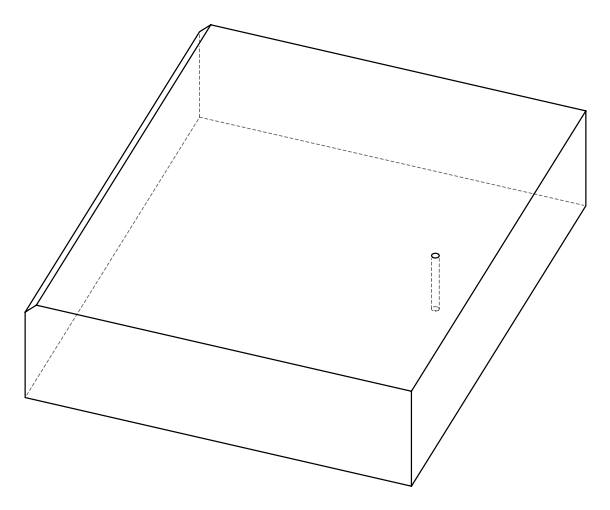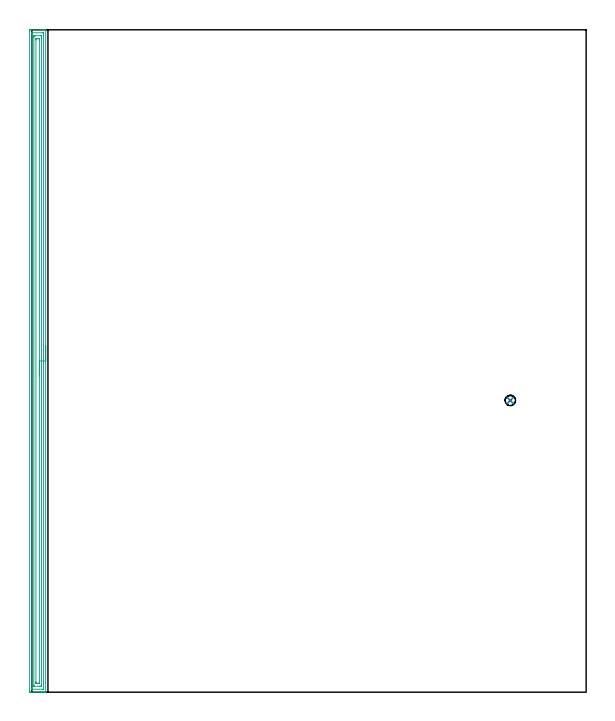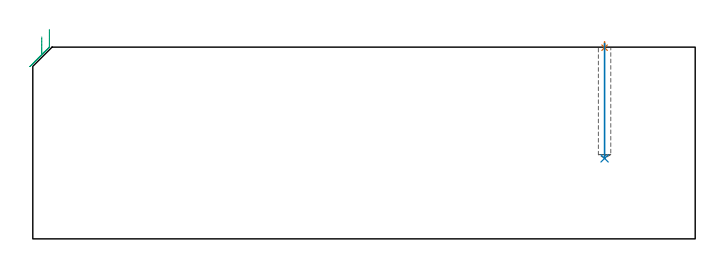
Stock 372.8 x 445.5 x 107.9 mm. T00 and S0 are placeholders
(PLAN: 3 operations, 2 tool changes, 14.8 min)
(1 SPOT_DRILL | STEP1POCKET | NXT0321_9005460120000 | 0.03 min | 0 mm3)
(2 DRILL_BLIND_HOLE_INTO_CENTER | STEP1POCKET | UGT0301_465 | 0.26 min | 2329 mm3)
(3 AREA_MILL | FG_CHAMFER_SURFACE | UGT0205_001 | 14.51 min | 25968 mm3)
(TOOL NXT0321_9005460120000 | NC Spot Drill, 142deg, 12mm, Carbide, Uncoated | D12 PA142 FL30 Z2)
(TOOL UGT0301_465 | Carbide Drill 7.0 mm | D7 PA118 FL69 Z2)
(TOOL UGT0205_001 | Chamfer Mill 20 x 3 x 45 deg. | D20 FL50 Z2)
(OP 1 SPOT_DRILL)
G17 G21 G94 G90
T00 M6
G54
G17 G0 G90 X321.8 Y196.2 S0 M3
G43 Z117.9 H0
G94 G81 G98 Z107.599 F250. R110.9
G80
M5
M2
(OP 2 DRILL_BLIND_HOLE_INTO_CENTER)
G17 G21 G94 G90
T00 M6
G54
G17 G0 G90 X321.8 Y196.2 S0 M3
G43 Z117.9 H0
G94 G81 G98 Z45.3 F250. R109.9
G80
M5
M2
(OP 3 AREA_MILL)
G17 G21 G94 G90
T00 M6
G54
G17 G0 G90 X9.3 Y232.75 S1061 M3
G43 Z117.9 H0
G94 G1 Y232.712 Z117.028 F250.
Y232.598 Z116.163
Y232.409 Z115.312
Y232.147 Z114.48
Y231.813 Z113.674
Y231.41 Z112.9
Y230.942 Z112.164
Y230.41 Z111.472
Y229.821 Z110.829
Y229.178 Z110.239
Y228.486 Z109.708
Y227.75 Z109.24
Y226.976 Z108.837
Y226.17 Z108.503
Y225.338 Z108.241
Y224.487 Z108.052
Y223.622 Z107.938
Y222.75 Z107.9
Y0.178
X9.297 Y0.01 Z107.888
X9.269 Y0.008 Z107.861
X8.882 Y0. Z107.482
X8.597 Z107.197
X7.89 Z106.485
X6.65 Z105.246
X5.23 Z103.825
X-0.976 Y0.001 Z97.621
X-1.209 Y0.003 Z97.389
X-1.492 Y0.008 Z97.106
X-1.495 Y0.103 Z97.103
X-1.499 Y0.625 Z97.101
X-1.5 Y1.153 Z97.1
Y444.509
X-1.499 Y444.875 Z97.101
X-1.495 Y445.397 Z97.103
X-1.492 Y445.492 Z97.106
X-0.976 Y445.496 Z97.621
X-0.356 Y445.5 Z98.241
X6.116 Z104.711
X7.536 Z106.132
X7.89 Z106.485
X8.597 Z107.197
X8.882 Z107.482
X9.269 Y445.493 Z107.861
X9.297 Y445.49 Z107.888
X9.3 Y445.322 Z107.9
Y222.75
X7.886 Z106.486
Y2.417
X7.885 Y2.19 Z106.485
X7.882 Y2.08 Z106.482
X7.879 Y2.027 Z106.479
X7.872 Y2.01 Z106.472
X7.822 Y2.008 Z106.422
X7.412 Y2.001 Z106.012
X0.32 Y2. Z98.92
X0.055 Y2.003 Z98.655
X-0.06 Y2.007 Z98.54
X-0.078 Y2.01 Z98.522
X-0.08 Y2.027 Z98.52
X-0.084 Y2.08 Z98.516
X-0.085 Y2.19 Z98.515
X-0.086 Y443.083 Z98.514
X-0.085 Y443.31 Z98.515
X-0.082 Y443.42 Z98.518
X-0.079 Y443.473 Z98.521
X-0.073 Y443.49 Z98.527
X-0.022 Y443.492 Z98.578
X0.388 Y443.499 Z98.988
X7.48 Y443.5 Z106.08
X7.745 Y443.497 Z106.345
X7.86 Y443.493 Z106.46
X7.878 Y443.49 Z106.478
X7.88 Y443.473 Z106.48
X7.884 Y443.42 Z106.484
X7.885 Y443.31 Z106.485
X7.886 Y222.75 Z106.486
X6.472 Z105.072
X6.471 Y5.095 Z105.071
X6.47 Y4.738 Z105.07
X6.467 Y4.201 Z105.067
X6.465 Y4.031 Z105.065
X6.307 Y4.009 Z104.907
X6.116 Y4.005 Z104.716
X5.429 Y4. Z104.029
X5.23 Z103.83
X1.882 Z100.482
X1.683 Z100.283
X1.484 Y4.002 Z100.084
X1.352 Y4.007 Z99.952
X1.334 Y4.01 Z99.934
X1.332 Y4.015 Z99.932
X1.33 Y4.038 Z99.93
X1.329 Y4.081 Z99.929
X1.328 Y4.201 Z99.928
X1.329 Y440.406 Z99.929
X1.33 Y440.762 Z99.93
X1.333 Y441.299 Z99.933
X1.335 Y441.469 Z99.935
X1.493 Y441.491 Z100.093
X1.683 Y441.495 Z100.283
X2.371 Y441.5 Z100.971
X2.57 Z101.17
X5.918 Z104.518
X6.116 Z104.716
X6.315 Y441.498 Z104.915
X6.448 Y441.493 Z105.048
X6.466 Y441.49 Z105.066
X6.468 Y441.485 Z105.068
X6.47 Y441.462 Z105.07
X6.471 Y441.419 Z105.071
Y441.299
X6.472 Y222.75 Z105.072
X5.057 Z103.657
Y6.882
X5.054 Y6.166 Z103.654
X5.051 Y6.06 Z103.651
X5.048 Y6.01 Z103.648
X4.999 Y6.008 Z103.599
X4.781 Y6.004 Z103.381
X4.343 Y6. Z102.943
X3.457 Z102.057
X3.016 Y6.004 Z101.616
X2.802 Y6.008 Z101.402
X2.754 Y6.01 Z101.354
X2.75 Y6.045 Z101.35
X2.747 Y6.109 Z101.347
X2.743 Y6.708 Z101.343
Y6.882
Y438.618
X2.746 Y439.334 Z101.346
X2.749 Y439.44 Z101.349
X2.752 Y439.49 Z101.352
X2.801 Y439.492 Z101.401
X3.019 Y439.496 Z101.619
X3.457 Y439.5 Z102.057
X4.343 Z102.943
X4.784 Y439.496 Z103.384
X4.998 Y439.492 Z103.598
X5.046 Y439.49 Z103.646
X5.05 Y439.455 Z103.65
X5.053 Y439.391 Z103.653
X5.057 Y438.792 Z103.657
Y438.618
Y222.75
Y221.878 Z103.695
Y221.014 Z103.809
Y220.162 Z103.998
Y219.33 Z104.26
Y218.524 Z104.594
Y217.75 Z104.997
Y217.014 Z105.466
Y216.322 Z105.997
Y215.679 Z106.586
Y215.09 Z107.229
Y214.559 Z107.922
Y214.09 Z108.657
Y213.687 Z109.431
Y213.353 Z110.237
Y213.091 Z111.069
Y212.902 Z111.921
Y212.788 Z112.786
Y212.75 Z113.657
G0 Z117.9
M5
M2
